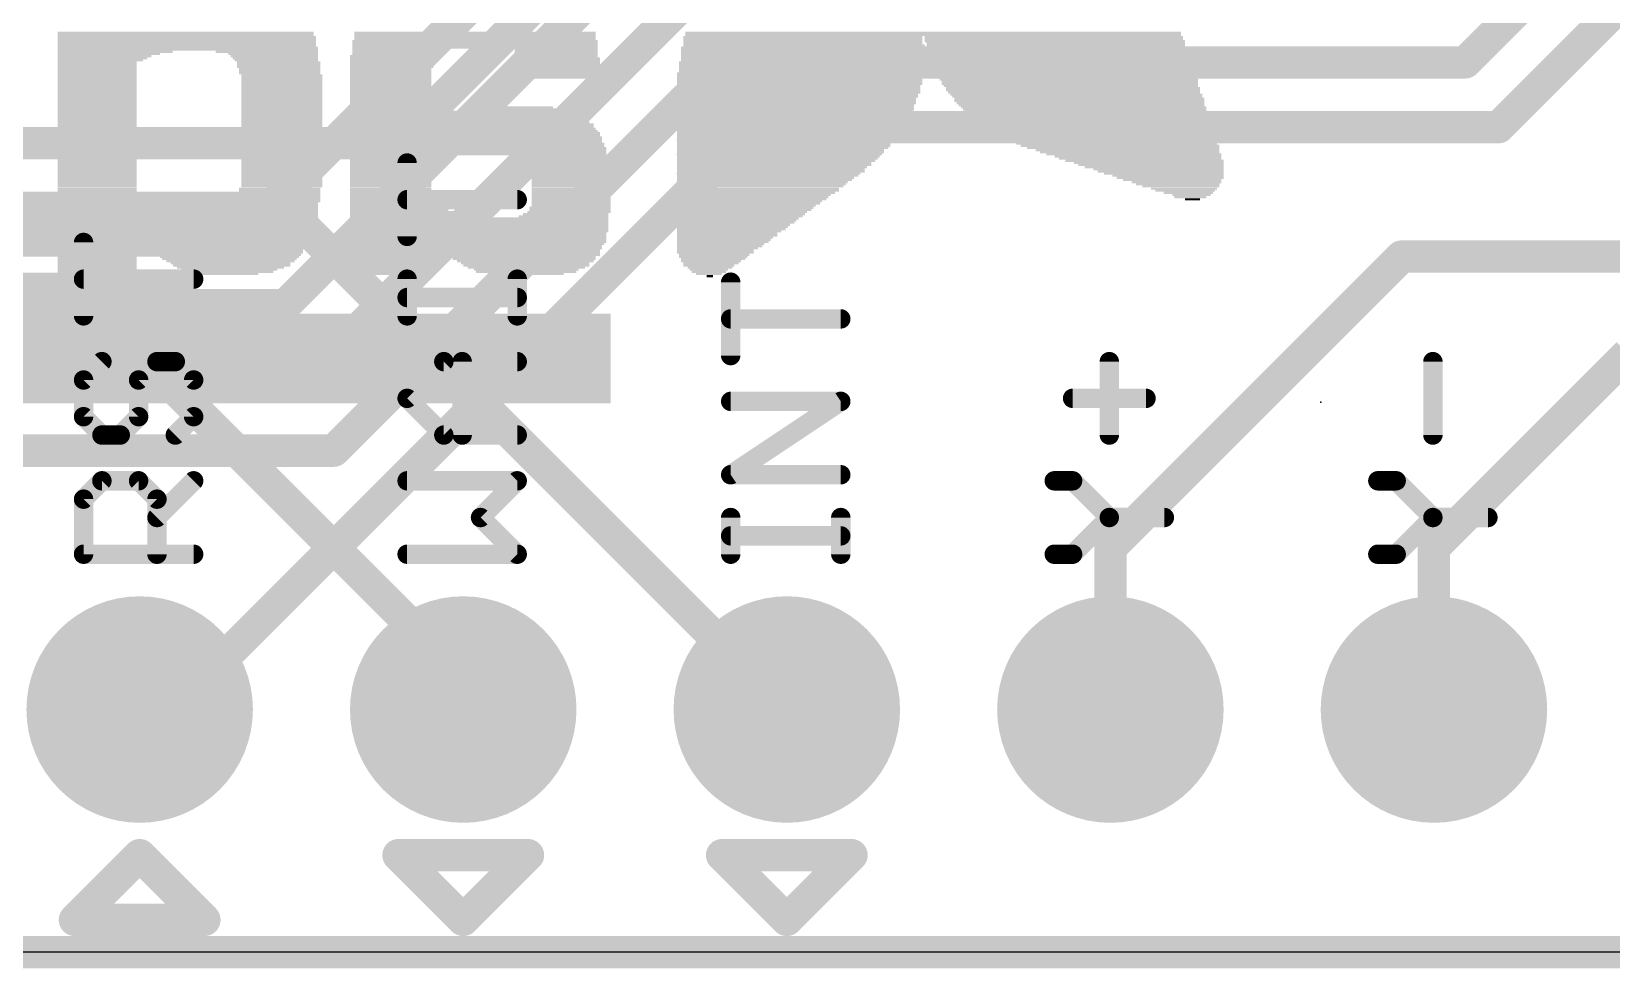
# Model space of a CAD drawing. Extents: x -0.1 to 49.3, y -0.1 to 40.8.
# Drawn here: x 25.82 to 38.22, y -0.13 to 7.23 of the extents above; entities that cross this region are included whole.
import ezdxf

# ---------------------------------------------------------------- set-up
doc = ezdxf.new("R2010")
doc.units = 0
for name, color, linetype in [('1', 12, 'CONTINUOUS'), ('16', 132, 'CONTINUOUS'), ('17', 110, 'CONTINUOUS'), ('20', 53, 'CONTINUOUS'), ('21', 40, 'CONTINUOUS'), ('22', 6, 'CONTINUOUS'), ('24', 53, 'CONTINUOUS')]:
    doc.layers.add(name, color=color, linetype=linetype)

# ---------------------------------------------------------------- blocks, each defined once
blk = doc.blocks.new('ROUNDP')
at = {"const_width": 0.5}
blk.add_lwpolyline([(0, -0.25, 1), (0, 0.25, 1), (0, -0.25)], format="xyb", dxfattribs=at)
blk = doc.blocks.new('RECT')
blk.add_solid([(-0.5, -0.5), (0.5, -0.5), (-0.5, 0.5), (0.5, 0.5)])

msp = doc.modelspace()

# ---------------------------------------------------------------- linework, layer by layer
at = {"layer": '1', "const_width": 0.254}
for points in [[(28.694, 6.35), (29.837, 7.493)], [(23.995, 6.35), (28.694, 6.35)], [(23.694, 5.842), (27.813, 5.842)], [(27.813, 5.842), (31.75, 1.905)], [(23.487, 5.207), (26.162, 5.207)], [(26.162, 5.207), (29.21, 2.159)], [(29.21, 2.159), (29.21, 1.905)]]:
    msp.add_lwpolyline(points, dxfattribs=at)
at = {"layer": '1', "const_width": 0.127}
for points in [[(28.6491, 6.3949, 1), (28.7389, 6.3051)], [(28.694, 6.2865, 1), (28.694, 6.4135)], [(27.8579, 5.8869, 1), (27.7681, 5.7971)], [(27.813, 5.7785, 1), (27.813, 5.9055)], [(26.2069, 5.2519, 1), (26.1171, 5.1621)], [(26.162, 5.1435, 1), (26.162, 5.2705)], [(29.2735, 2.159, 1), (29.1465, 2.159)], [(29.1651, 2.1141, 1), (29.2549, 2.2039)], [(31.7051, 1.8601, 1), (31.7949, 1.9499)], [(29.1465, 1.905, 1), (29.2735, 1.905)]]:
    msp.add_lwpolyline(points, format="xyb", dxfattribs=at)
at = {"layer": '16', "const_width": 0.254}
for points in [[(37.076, 6.985), (42.791, 12.7)], [(40.386, 9.525), (37.338, 6.477)], [(30.353, 8.509), (27.432, 5.588)], [(30.734, 8.001), (27.813, 5.08)], [(30.988, 7.493), (28.067, 4.572)], [(31.242, 6.985), (28.194, 3.937)], [(37.076, 6.985), (31.242, 6.985)], [(31.496, 6.477), (26.924, 1.905)], [(37.338, 6.477), (31.496, 6.477)], [(27.432, 5.588), (19.177, 5.588)], [(36.576, 5.461), (34.29, 3.175)], [(36.576, 5.461), (38.608, 5.461)], [(27.813, 5.08), (20.955, 5.08)], [(38.354, 4.699), (36.83, 3.175)], [(28.067, 4.572), (22.987, 4.572)], [(28.194, 3.937), (24.892, 3.937)], [(34.29, 3.175), (34.29, 1.905)], [(36.83, 3.175), (36.83, 1.905)], [(26.924, 1.905), (26.67, 1.905)], [(0, 0), (48.879, 0)]]:
    msp.add_lwpolyline(points, dxfattribs=at)
at = {"layer": '16', "const_width": 0.127}
for points in [[(31.242, 7.0485, 1), (31.242, 6.9215)], [(31.2869, 6.9401, 1), (31.1971, 7.0299)], [(37.0311, 7.0299, 1), (37.1209, 6.9401)], [(37.076, 6.9215, 1), (37.076, 7.0485)], [(31.496, 6.5405, 1), (31.496, 6.4135)], [(31.5409, 6.4321, 1), (31.4511, 6.5219)], [(37.2931, 6.5219, 1), (37.3829, 6.4321)], [(37.338, 6.4135, 1), (37.338, 6.5405)], [(27.432, 5.5245, 1), (27.432, 5.6515)], [(27.3871, 5.6329, 1), (27.4769, 5.5431)], [(36.576, 5.5245, 1), (36.576, 5.3975)], [(36.6209, 5.4161, 1), (36.5311, 5.5059)], [(27.7681, 5.1249, 1), (27.8579, 5.0351)], [(27.813, 5.0165, 1), (27.813, 5.1435)], [(28.0221, 4.6169, 1), (28.1119, 4.5271)], [(28.067, 4.5085, 1), (28.067, 4.6355)], [(28.1491, 3.9819, 1), (28.2389, 3.8921)], [(28.194, 3.8735, 1), (28.194, 4.0005)], [(34.3535, 3.175, 1), (34.2265, 3.175)], [(34.2451, 3.2199, 1), (34.3349, 3.1301)], [(36.8935, 3.175, 1), (36.7665, 3.175)], [(36.7851, 3.2199, 1), (36.8749, 3.1301)], [(26.67, 1.9685, 1), (26.67, 1.8415)], [(26.8791, 1.9499, 1), (26.9689, 1.8601)], [(26.924, 1.8415, 1), (26.924, 1.9685)], [(34.2265, 1.905, 1), (34.3535, 1.905)], [(36.7665, 1.905, 1), (36.8935, 1.905)]]:
    msp.add_lwpolyline(points, format="xyb", dxfattribs=at)
at = {"layer": '20'}
msp.add_line((45.72, 0), (2.54, 0), dxfattribs=at)
at = {"layer": '21'}
for points, const_width in [([(28.7695, 5.6189), (28.7695, 6.1951)], 0.1524), ([(29.6338, 5.907), (28.7695, 5.907)], 0.1524), ([(26.2295, 4.9952), (26.2295, 5.5715)], 0.1524), ([(27.0938, 5.2834), (26.2295, 5.2834)], 0.1524), ([(28.7695, 4.9952), (28.7695, 5.2834)], 0.1524), ([(29.6338, 4.9952), (29.6338, 5.2834)], 0.1524), ([(31.3095, 4.6834), (31.3095, 5.2596)], 0.1524), ([(29.6338, 5.1393), (28.7695, 5.1393)], 0.1524), ([(32.1738, 4.9715), (31.3095, 4.9715)], 0.1524), ([(26.3735, 4.6359), (26.2295, 4.4919)], 0.1524), ([(26.6616, 4.4919), (26.8057, 4.6359)], 0.1524), ([(26.8057, 4.6359), (26.9497, 4.6359)], 0.1524), ([(26.9497, 4.6359), (27.0938, 4.4919)], 0.1524), ([(28.7695, 4.3478), (29.0576, 4.6359)], 0.1524), ([(29.0576, 4.6359), (29.6338, 4.6359)], 0.1524), ([(29.2016, 4.0597), (29.2016, 4.6359)], 0.1524), ([(34.2816, 4.0597), (34.2816, 4.6359)], 0.1524), ([(36.8216, 4.0597), (36.8216, 4.6359)], 0.1524), ([(26.2295, 4.4919), (26.2295, 4.2038)], 0.1524), ([(26.6616, 4.2038), (26.6616, 4.4919)], 0.1524), ([(27.0938, 4.4919), (27.0938, 4.2038)], 0.1524), ([(29.0576, 4.0597), (28.7695, 4.3478)], 0.1524), ([(31.3095, 3.7479), (32.1738, 4.3241)], 0.1524), ([(32.1738, 4.3241), (31.3095, 4.3241)], 0.1524), ([(33.9935, 4.3478), (34.5697, 4.3478)], 0.1524), ([(26.2295, 4.2038), (26.3735, 4.0597)], 0.1524), ([(26.5176, 4.0597), (26.6616, 4.2038)], 0.1524), ([(27.0938, 4.2038), (26.9497, 4.0597)], 0.1524), ([(26.3735, 4.0597), (26.5176, 4.0597)], 0.1524), ([(29.6338, 4.0597), (29.0576, 4.0597)], 0.1524), ([(26.2295, 3.5564), (26.3735, 3.7004)], 0.1524), ([(26.3735, 3.7004), (26.6616, 3.7004)], 0.1524), ([(26.6616, 3.7004), (26.8057, 3.5564)], 0.1524), ([(26.8057, 3.4123), (27.0938, 3.7004)], 0.1524), ([(29.6338, 3.7004), (28.7695, 3.7004)], 0.1524), ([(29.3457, 3.4123), (29.6338, 3.7004)], 0.1524), ([(32.1738, 3.7479), (31.3095, 3.7479)], 0.1524), ([(33.9935, 3.7004), (33.8495, 3.7004)], 0.1524), ([(34.2816, 3.4123), (33.9935, 3.7004)], 0.1524), ([(36.5335, 3.7004), (36.3895, 3.7004)], 0.1524), ([(36.8216, 3.4123), (36.5335, 3.7004)], 0.1524), ([(26.2295, 3.1242), (26.2295, 3.5564)], 0.1524), ([(26.8057, 3.5564), (26.8057, 3.1242)], 0.1524), ([(29.6338, 3.1242), (29.3457, 3.4123)], 0.1524), ([(31.3095, 3.1242), (31.3095, 3.4123)], 0.1524), ([(32.1738, 3.1242), (32.1738, 3.4123)], 0.1524), ([(33.9935, 3.1242), (34.2816, 3.4123)], 0.1524), ([(34.2816, 3.4123), (34.7138, 3.4123)], 0.1524), ([(36.5335, 3.1242), (36.8216, 3.4123)], 0.1524), ([(36.8216, 3.4123), (37.2538, 3.4123)], 0.1524), ([(32.1738, 3.2683), (31.3095, 3.2683)], 0.1524), ([(27.0938, 3.1242), (26.2295, 3.1242)], 0.1524), ([(28.7695, 3.1242), (29.6338, 3.1242)], 0.1524), ([(33.8495, 3.1242), (33.9935, 3.1242)], 0.1524), ([(36.3895, 3.1242), (36.5335, 3.1242)], 0.1524), ([(26.162, 0.254), (26.67, 0.762)], 0.254), ([(26.67, 0.762), (27.178, 0.254)], 0.254), ([(28.702, 0.762), (29.718, 0.762)], 0.254), ([(29.21, 0.254), (28.702, 0.762)], 0.254), ([(29.718, 0.762), (29.21, 0.254)], 0.254), ([(31.242, 0.762), (32.258, 0.762)], 0.254), ([(31.75, 0.254), (31.242, 0.762)], 0.254), ([(32.258, 0.762), (31.75, 0.254)], 0.254), ([(27.178, 0.254), (26.162, 0.254)], 0.254)]:
    msp.add_lwpolyline(points, dxfattribs=dict(at, const_width=const_width))
for points, const_width in [([(28.8076, 6.1951, 1), (28.7314, 6.1951)], 0.0762), ([(28.7695, 5.9451, 1), (28.7695, 5.8689)], 0.0762), ([(29.6338, 5.8689, 1), (29.6338, 5.9451)], 0.0762), ([(26.2676, 5.5715, 1), (26.1914, 5.5715)], 0.0762), ([(28.7314, 5.6189, 1), (28.8076, 5.6189)], 0.0762), ([(26.2295, 5.3215, 1), (26.2295, 5.2453)], 0.0762), ([(27.0938, 5.2453, 1), (27.0938, 5.3215)], 0.0762), ([(28.8076, 5.2834, 1), (28.7314, 5.2834)], 0.0762), ([(29.6719, 5.2834, 1), (29.5957, 5.2834)], 0.0762), ([(31.3476, 5.2596, 1), (31.2714, 5.2596)], 0.0762), ([(28.7695, 5.1774, 1), (28.7695, 5.1012)], 0.0762), ([(29.6338, 5.1012, 1), (29.6338, 5.1774)], 0.0762), ([(26.1914, 4.9952, 1), (26.2676, 4.9952)], 0.0762), ([(28.7314, 4.9952, 1), (28.8076, 4.9952)], 0.0762), ([(29.5957, 4.9952, 1), (29.6719, 4.9952)], 0.0762), ([(31.3095, 5.0096, 1), (31.3095, 4.9334)], 0.0762), ([(32.1738, 4.9334, 1), (32.1738, 5.0096)], 0.0762), ([(31.2714, 4.6834, 1), (31.3476, 4.6834)], 0.0762), ([(26.4005, 4.609, 1), (26.3466, 4.6629)], 0.0762), ([(26.8057, 4.674, 1), (26.8057, 4.5978)], 0.0762), ([(26.8326, 4.609, 1), (26.7787, 4.6629)], 0.0762), ([(26.9767, 4.6629, 1), (26.9228, 4.609)], 0.0762), ([(26.9497, 4.5978, 1), (26.9497, 4.674)], 0.0762), ([(29.0576, 4.674, 1), (29.0576, 4.5978)], 0.0762), ([(29.0845, 4.609, 1), (29.0306, 4.6629)], 0.0762), ([(29.2397, 4.6359, 1), (29.1635, 4.6359)], 0.0762), ([(29.6338, 4.5978, 1), (29.6338, 4.674)], 0.0762), ([(34.3197, 4.6359, 1), (34.2435, 4.6359)], 0.0762), ([(36.8597, 4.6359, 1), (36.7835, 4.6359)], 0.0762), ([(26.2025, 4.5188, 1), (26.2564, 4.4649)], 0.0762), ([(26.2676, 4.4919, 1), (26.1914, 4.4919)], 0.0762), ([(26.6997, 4.4919, 1), (26.6235, 4.4919)], 0.0762), ([(26.6347, 4.5188, 1), (26.6886, 4.4649)], 0.0762), ([(27.1319, 4.4919, 1), (27.0557, 4.4919)], 0.0762), ([(27.0669, 4.4649, 1), (27.1207, 4.5188)], 0.0762), ([(28.7964, 4.3748, 1), (28.7425, 4.3209)], 0.0762), ([(28.7425, 4.3748, 1), (28.7964, 4.3209)], 0.0762), ([(31.3095, 4.3622, 1), (31.3095, 4.286)], 0.0762), ([(32.1949, 4.2924, 1), (32.1527, 4.3558)], 0.0762), ([(32.1738, 4.286, 1), (32.1738, 4.3622)], 0.0762), ([(33.9935, 4.3859, 1), (33.9935, 4.3097)], 0.0762), ([(34.5697, 4.3097, 1), (34.5697, 4.3859)], 0.0762), ([(26.2564, 4.2307, 1), (26.2025, 4.1768)], 0.0762), ([(26.1914, 4.2038, 1), (26.2676, 4.2038)], 0.0762), ([(26.6235, 4.2038, 1), (26.6997, 4.2038)], 0.0762), ([(26.6886, 4.1768, 1), (26.6347, 4.2307)], 0.0762), ([(27.0557, 4.2038, 1), (27.1319, 4.2038)], 0.0762), ([(27.1207, 4.1768, 1), (27.0669, 4.2307)], 0.0762), ([(26.3735, 4.0978, 1), (26.3735, 4.0216)], 0.0762), ([(26.3466, 4.0328, 1), (26.4005, 4.0867)], 0.0762), ([(26.4906, 4.0867, 1), (26.5445, 4.0328)], 0.0762), ([(26.5176, 4.0216, 1), (26.5176, 4.0978)], 0.0762), ([(26.9228, 4.0867, 1), (26.9767, 4.0328)], 0.0762), ([(29.0576, 4.0978, 1), (29.0576, 4.0216)], 0.0762), ([(29.0306, 4.0328, 1), (29.0845, 4.0867)], 0.0762), ([(29.1635, 4.0597, 1), (29.2397, 4.0597)], 0.0762), ([(29.6338, 4.0216, 1), (29.6338, 4.0978)], 0.0762), ([(34.2435, 4.0597, 1), (34.3197, 4.0597)], 0.0762), ([(36.7835, 4.0597, 1), (36.8597, 4.0597)], 0.0762), ([(26.3735, 3.7385, 1), (26.3735, 3.6623)], 0.0762), ([(26.4005, 3.6735, 1), (26.3466, 3.7274)], 0.0762), ([(26.6886, 3.7274, 1), (26.6347, 3.6735)], 0.0762), ([(26.6616, 3.6623, 1), (26.6616, 3.7385)], 0.0762), ([(27.1207, 3.6735, 1), (27.0669, 3.7274)], 0.0762), ([(28.7695, 3.7385, 1), (28.7695, 3.6623)], 0.0762), ([(29.6607, 3.6735, 1), (29.6069, 3.7274)], 0.0762), ([(29.6338, 3.6623, 1), (29.6338, 3.7385)], 0.0762), ([(31.2883, 3.7796, 1), (31.3306, 3.7162)], 0.0762), ([(31.3095, 3.786, 1), (31.3095, 3.7098)], 0.0762), ([(32.1738, 3.7098, 1), (32.1738, 3.786)], 0.0762), ([(33.8495, 3.7385, 1), (33.8495, 3.6623)], 0.0762), ([(34.0205, 3.7274, 1), (33.9666, 3.6735)], 0.0762), ([(33.9935, 3.6623, 1), (33.9935, 3.7385)], 0.0762), ([(36.3895, 3.7385, 1), (36.3895, 3.6623)], 0.0762), ([(36.5605, 3.7274, 1), (36.5066, 3.6735)], 0.0762), ([(36.5335, 3.6623, 1), (36.5335, 3.7385)], 0.0762), ([(26.2025, 3.5833, 1), (26.2564, 3.5294)], 0.0762), ([(26.2676, 3.5564, 1), (26.1914, 3.5564)], 0.0762), ([(26.8438, 3.5564, 1), (26.7676, 3.5564)], 0.0762), ([(26.7787, 3.5294, 1), (26.8326, 3.5833)], 0.0762), ([(26.7787, 3.4393, 1), (26.8326, 3.3854)], 0.0762), ([(29.3726, 3.4393, 1), (29.3187, 3.3854)], 0.0762), ([(29.3187, 3.4393, 1), (29.3726, 3.3854)], 0.0762), ([(31.3476, 3.4123, 1), (31.2714, 3.4123)], 0.0762), ([(32.2119, 3.4123, 1), (32.1357, 3.4123)], 0.0762), ([(34.2816, 3.4504, 1), (34.2816, 3.3742)], 0.0762), ([(34.3086, 3.3854, 1), (34.2547, 3.4393)], 0.0762), ([(34.2547, 3.3854, 1), (34.3086, 3.4393)], 0.0762), ([(34.7138, 3.3742, 1), (34.7138, 3.4504)], 0.0762), ([(36.8216, 3.4504, 1), (36.8216, 3.3742)], 0.0762), ([(36.8486, 3.3854, 1), (36.7947, 3.4393)], 0.0762), ([(36.7947, 3.3854, 1), (36.8486, 3.4393)], 0.0762), ([(37.2538, 3.3742, 1), (37.2538, 3.4504)], 0.0762), ([(31.3095, 3.3064, 1), (31.3095, 3.2302)], 0.0762), ([(32.1738, 3.2302, 1), (32.1738, 3.3064)], 0.0762), ([(26.2295, 3.1623, 1), (26.2295, 3.0861)], 0.0762), ([(26.1914, 3.1242, 1), (26.2676, 3.1242)], 0.0762), ([(26.7676, 3.1242, 1), (26.8438, 3.1242)], 0.0762), ([(27.0938, 3.0861, 1), (27.0938, 3.1623)], 0.0762), ([(28.7695, 3.1623, 1), (28.7695, 3.0861)], 0.0762), ([(29.6069, 3.0973, 1), (29.6607, 3.1511)], 0.0762), ([(29.6338, 3.0861, 1), (29.6338, 3.1623)], 0.0762), ([(31.2714, 3.1242, 1), (31.3476, 3.1242)], 0.0762), ([(32.1357, 3.1242, 1), (32.2119, 3.1242)], 0.0762), ([(33.8495, 3.1623, 1), (33.8495, 3.0861)], 0.0762), ([(33.9666, 3.1511, 1), (34.0205, 3.0973)], 0.0762), ([(33.9935, 3.0861, 1), (33.9935, 3.1623)], 0.0762), ([(36.3895, 3.1623, 1), (36.3895, 3.0861)], 0.0762), ([(36.5066, 3.1511, 1), (36.5605, 3.0973)], 0.0762), ([(36.5335, 3.0861, 1), (36.5335, 3.1623)], 0.0762), ([(26.7149, 0.8069, 1), (26.6251, 0.7171)], 0.127), ([(26.7149, 0.7171, 1), (26.6251, 0.8069)], 0.127), ([(28.702, 0.8255, 1), (28.702, 0.6985)], 0.127), ([(28.7469, 0.8069, 1), (28.6571, 0.7171)], 0.127), ([(29.7629, 0.7171, 1), (29.6731, 0.8069)], 0.127), ([(29.718, 0.6985, 1), (29.718, 0.8255)], 0.127), ([(31.242, 0.8255, 1), (31.242, 0.6985)], 0.127), ([(31.2869, 0.8069, 1), (31.1971, 0.7171)], 0.127), ([(32.3029, 0.7171, 1), (32.2131, 0.8069)], 0.127), ([(32.258, 0.6985, 1), (32.258, 0.8255)], 0.127), ([(26.162, 0.3175, 1), (26.162, 0.1905)], 0.127), ([(27.178, 0.1905, 1), (27.178, 0.3175)], 0.127), ([(26.1171, 0.2989, 1), (26.2069, 0.2091)], 0.127), ([(27.1331, 0.2091, 1), (27.2229, 0.2989)], 0.127), ([(29.1651, 0.2989, 1), (29.2549, 0.2091)], 0.127), ([(29.1651, 0.2091, 1), (29.2549, 0.2989)], 0.127), ([(31.7051, 0.2989, 1), (31.7949, 0.2091)], 0.127), ([(31.7051, 0.2091, 1), (31.7949, 0.2989)], 0.127)]:
    msp.add_lwpolyline(points, format="xyb", dxfattribs=dict(at, const_width=const_width))
at = {"layer": '24'}
msp.add_point((35.941, 4.318), dxfattribs=at)

# ---------------------------------------------------------------- block references
at = {"layer": '17', "xscale": 1.778, "yscale": 1.778, "rotation": 270}
for p in [(26.67, 1.905), (26.67, 1.905), (29.21, 1.905), (29.21, 1.905), (31.75, 1.905), (31.75, 1.905), (34.29, 1.905), (34.29, 1.905), (36.83, 1.905), (36.83, 1.905)]:
    msp.add_blockref('ROUNDP', p, dxfattribs=at)
at = {"layer": '22', "rotation": 180}
for p, xscale, yscale in [((27.0393, 7.1847), 2.0284, 0.0167), ((27.031, 7.2182), 2.0117, 0.0168), ((27.031, 7.2014), 2.0117, 0.0168), ((29.3025, 7.2182), 1.8943, 0.0168), ((29.3025, 7.2014), 1.8943, 0.0168), ((29.3025, 7.1847), 1.8943, 0.0167), ((31.8757, 7.1847), 1.8776, 0.0167), ((32.8984, 7.2182), 3.8893, 0.0168), ((32.8984, 7.2014), 3.8893, 0.0168), ((33.8455, 7.1847), 2.0284, 0.0167), ((27.0393, 7.1679), 2.0284, 0.0168), ((27.0393, 7.1511), 2.0284, 0.0168), ((27.0393, 7.1344), 2.0284, 0.0167), ((27.0393, 7.1176), 2.0284, 0.0168), ((27.0477, 7.1008), 2.0452, 0.0168), ((27.0477, 7.0841), 2.0452, 0.0167), ((26.4777, 7.0673), 0.9052, 0.0168), ((27.668, 7.0673), 0.8047, 0.0168), ((29.3025, 7.1511), 1.9279, 0.0168), ((29.3025, 7.1344), 1.9279, 0.0167), ((29.3025, 7.1176), 1.9279, 0.0168), ((29.3025, 7.1008), 1.9279, 0.0168), ((28.6738, 7.0673), 0.6706, 0.0168), ((28.6822, 7.0841), 0.6873, 0.0167), ((29.3025, 7.1679), 1.8943, 0.0168), ((29.9395, 7.0841), 0.6538, 0.0167), ((29.9395, 7.0673), 0.6538, 0.0168), ((31.8758, 7.1008), 1.9111, 0.0168), ((31.8758, 7.0841), 1.9111, 0.0167), ((31.8758, 7.0673), 1.9111, 0.0168), ((31.8757, 7.1679), 1.8776, 0.0168), ((31.8757, 7.1511), 1.8776, 0.0168), ((31.8757, 7.1344), 1.8776, 0.0167), ((31.8841, 7.1176), 1.8944, 0.0168), ((33.8455, 7.1679), 2.0284, 0.0168), ((33.8539, 7.1511), 2.0452, 0.0168), ((33.8706, 7.1008), 2.0452, 0.0168), ((33.8706, 7.0841), 2.0452, 0.0167), ((33.8623, 7.1344), 2.0285, 0.0167), ((33.8623, 7.1176), 2.0285, 0.0168), ((33.879, 7.0673), 2.0284, 0.0168), ((26.3939, 7.0338), 0.7376, 0.0168), ((26.3604, 7.0003), 0.6706, 0.0167), ((26.4275, 7.0506), 0.8047, 0.0167), ((26.3772, 7.017), 0.7041, 0.0168), ((26.3353, 6.9835), 0.6203, 0.0168), ((26.3353, 6.9667), 0.6203, 0.0168), ((26.3353, 6.95), 0.6203, 0.0167), ((27.7183, 7.0506), 0.7041, 0.0167), ((27.7267, 7.0338), 0.6873, 0.0168), ((27.735, 7.017), 0.6706, 0.0168), ((27.7434, 7.0003), 0.6538, 0.0167), ((27.7602, 6.9835), 0.6538, 0.0168), ((27.7602, 6.9667), 0.6538, 0.0168), ((27.7602, 6.95), 0.6538, 0.0167), ((28.6487, 7.0003), 0.6538, 0.0167), ((28.6487, 6.9835), 0.6538, 0.0168), ((28.6487, 6.9667), 0.6538, 0.0168), ((28.6487, 6.95), 0.6538, 0.0167), ((28.6571, 7.0338), 0.6705, 0.0168), ((28.6571, 7.017), 0.6705, 0.0168), ((28.6654, 7.0506), 0.6538, 0.0167), ((29.9563, 7.0506), 0.6203, 0.0167), ((29.9563, 7.0338), 0.6203, 0.0168), ((29.9646, 7.017), 0.637, 0.0168), ((29.973, 7.0003), 0.6202, 0.0167), ((29.973, 6.9835), 0.6202, 0.0168), ((29.973, 6.9667), 0.6202, 0.0168), ((29.9814, 6.95), 0.6035, 0.0167), ((31.8674, 6.9835), 1.9279, 0.0168), ((31.8674, 6.9667), 1.9279, 0.0168), ((31.859, 6.95), 1.9111, 0.0167), ((31.8758, 7.0506), 1.9111, 0.0167), ((31.8758, 7.0338), 1.9111, 0.0168), ((31.8758, 7.017), 1.9111, 0.0168), ((31.8758, 7.0003), 1.9111, 0.0167), ((33.879, 7.0506), 2.0284, 0.0167), ((33.8874, 7.0338), 2.0452, 0.0168), ((33.8874, 7.017), 2.0452, 0.0168), ((33.9042, 7.0003), 2.0452, 0.0167), ((33.9126, 6.9835), 2.0285, 0.0168), ((33.9126, 6.9667), 2.0285, 0.0168), ((33.9126, 6.95), 2.0285, 0.0167), ((26.3353, 6.9332), 0.6203, 0.0168), ((26.3353, 6.9164), 0.6203, 0.0168), ((26.3353, 6.8997), 0.6203, 0.0167), ((26.3353, 6.8829), 0.6203, 0.0168), ((26.3353, 6.8661), 0.6203, 0.0168), ((26.3353, 6.8494), 0.6203, 0.0167), ((26.3353, 6.8326), 0.6203, 0.0168), ((26.3353, 6.8159), 0.6203, 0.0167), ((27.7686, 6.9332), 0.6371, 0.0168), ((27.7686, 6.9164), 0.6371, 0.0168), ((27.7686, 6.8997), 0.6371, 0.0167), ((27.7853, 6.8829), 0.637, 0.0168), ((27.7853, 6.8661), 0.637, 0.0168), ((27.7853, 6.8494), 0.637, 0.0167), ((27.7853, 6.8326), 0.637, 0.0168), ((27.7853, 6.8159), 0.637, 0.0167), ((28.6403, 6.9332), 0.637, 0.0168), ((28.6403, 6.9164), 0.637, 0.0168), ((28.6403, 6.8997), 0.637, 0.0167), ((28.6403, 6.8829), 0.637, 0.0168), ((28.6403, 6.8661), 0.637, 0.0168), ((28.6403, 6.8494), 0.637, 0.0167), ((28.6403, 6.8326), 0.637, 0.0168), ((28.6403, 6.8159), 0.637, 0.0167), ((29.9814, 6.9332), 0.6035, 0.0168), ((29.9814, 6.9164), 0.6035, 0.0168), ((29.9814, 6.8997), 0.6035, 0.0167), ((29.9814, 6.8829), 0.6035, 0.0168), ((29.9814, 6.8661), 0.6035, 0.0168), ((31.8506, 6.8997), 1.9278, 0.0167), ((31.8506, 6.8829), 1.9278, 0.0168), ((31.8506, 6.8661), 1.9278, 0.0168), ((31.8506, 6.8494), 1.9278, 0.0167), ((31.8506, 6.8326), 1.9278, 0.0168), ((31.8506, 6.8159), 1.9278, 0.0167), ((31.859, 6.9332), 1.9111, 0.0168), ((31.859, 6.9164), 1.9111, 0.0168), ((33.9293, 6.9332), 2.0284, 0.0168), ((33.9293, 6.9164), 2.0284, 0.0168), ((33.9293, 6.8997), 2.0284, 0.0167), ((33.9461, 6.8829), 2.0284, 0.0168), ((33.9545, 6.8661), 2.0117, 0.0168), ((33.9629, 6.8494), 2.0285, 0.0167), ((33.9713, 6.8326), 2.0117, 0.0168), ((33.9713, 6.8159), 2.0117, 0.0167), ((26.3353, 6.7991), 0.6203, 0.0168), ((26.3353, 6.7823), 0.6203, 0.0168), ((26.3353, 6.7656), 0.6203, 0.0167), ((26.3353, 6.7488), 0.6203, 0.0168), ((26.3353, 6.732), 0.6203, 0.0168), ((26.3353, 6.7153), 0.6203, 0.0167), ((26.3353, 6.6985), 0.6203, 0.0168), ((27.7853, 6.7991), 0.637, 0.0168), ((27.7853, 6.7823), 0.637, 0.0168), ((27.7853, 6.7656), 0.637, 0.0167), ((27.7853, 6.7488), 0.637, 0.0168), ((27.7853, 6.732), 0.637, 0.0168), ((27.7853, 6.7153), 0.637, 0.0167), ((27.7853, 6.6985), 0.637, 0.0168), ((28.6403, 6.7991), 0.637, 0.0168), ((28.6403, 6.7823), 0.637, 0.0168), ((28.6403, 6.7656), 0.637, 0.0167), ((28.6403, 6.7488), 0.637, 0.0168), ((28.6403, 6.732), 0.637, 0.0168), ((28.6403, 6.7153), 0.637, 0.0167), ((28.6403, 6.6985), 0.637, 0.0168), ((31.8422, 6.7991), 1.911, 0.0168), ((31.8422, 6.7823), 1.911, 0.0168), ((31.8422, 6.7656), 1.911, 0.0167), ((31.8422, 6.7488), 1.911, 0.0168), ((31.8339, 6.732), 1.8943, 0.0168), ((31.8339, 6.7153), 1.8943, 0.0167), ((31.8255, 6.6985), 1.8775, 0.0168), ((33.9796, 6.7991), 1.9949, 0.0168), ((33.9963, 6.7823), 1.9949, 0.0168), ((33.9963, 6.7656), 1.9949, 0.0167), ((34.0048, 6.7488), 1.9781, 0.0168), ((34.0215, 6.732), 1.9782, 0.0168), ((34.0299, 6.7153), 1.9614, 0.0167), ((34.0467, 6.6985), 1.9614, 0.0168), ((26.3353, 6.6817), 0.6203, 0.0168), ((26.3353, 6.665), 0.6203, 0.0167), ((26.3353, 6.6482), 0.6203, 0.0168), ((26.3353, 6.6315), 0.6203, 0.0167), ((26.3353, 6.6147), 0.6203, 0.0168), ((26.3353, 6.5979), 0.6203, 0.0168), ((26.3353, 6.5812), 0.6203, 0.0167), ((26.3353, 6.5644), 0.6203, 0.0168), ((27.7853, 6.6817), 0.637, 0.0168), ((27.7853, 6.665), 0.637, 0.0167), ((27.7853, 6.6482), 0.637, 0.0168), ((27.7853, 6.6315), 0.637, 0.0167), ((27.7853, 6.6147), 0.637, 0.0168), ((27.7853, 6.5979), 0.637, 0.0168), ((27.7853, 6.5812), 0.637, 0.0167), ((27.7853, 6.5644), 0.637, 0.0168), ((28.6403, 6.6817), 0.637, 0.0168), ((28.6403, 6.665), 0.637, 0.0167), ((28.6403, 6.6482), 0.637, 0.0168), ((28.6403, 6.6315), 0.637, 0.0167), ((28.6403, 6.6147), 0.637, 0.0168), ((28.6403, 6.5979), 0.637, 0.0168), ((29.2103, 6.5812), 1.7769, 0.0167), ((29.2271, 6.5644), 1.8105, 0.0168), ((29.5456, 6.5979), 1.0059, 0.0168), ((29.5791, 6.6147), 0.8047, 0.0168), ((29.5874, 6.6315), 0.6538, 0.0167), ((31.8171, 6.6482), 1.8608, 0.0168), ((31.8171, 6.6315), 1.8608, 0.0167), ((31.8171, 6.6147), 1.8608, 0.0168), ((31.8087, 6.5979), 1.844, 0.0168), ((31.8003, 6.5812), 1.8272, 0.0167), ((31.8003, 6.5644), 1.8272, 0.0168), ((31.8255, 6.6817), 1.8775, 0.0168), ((31.8255, 6.665), 1.8775, 0.0167), ((34.0467, 6.6817), 1.9614, 0.0168), ((34.0551, 6.665), 1.9447, 0.0167), ((34.0635, 6.6482), 1.9279, 0.0168), ((34.0802, 6.6315), 1.9278, 0.0167), ((34.0886, 6.6147), 1.9111, 0.0168), ((34.0969, 6.5979), 1.8943, 0.0168), ((34.1221, 6.5812), 1.8776, 0.0167), ((34.1305, 6.5644), 1.8608, 0.0168), ((26.3353, 6.5476), 0.6203, 0.0168), ((26.3353, 6.5309), 0.6203, 0.0167), ((26.3353, 6.5141), 0.6203, 0.0168), ((26.3353, 6.4973), 0.6203, 0.0168), ((26.3353, 6.4806), 0.6203, 0.0167), ((26.3353, 6.4638), 0.6203, 0.0168), ((26.3353, 6.447), 0.6203, 0.0168), ((27.7853, 6.5476), 0.637, 0.0168), ((27.7853, 6.5309), 0.637, 0.0167), ((27.7853, 6.5141), 0.637, 0.0168), ((27.7853, 6.4973), 0.637, 0.0168), ((27.7853, 6.4806), 0.637, 0.0167), ((27.7853, 6.4638), 0.637, 0.0168), ((27.7853, 6.447), 0.637, 0.0168), ((29.2438, 6.5476), 1.844, 0.0168), ((29.2522, 6.5309), 1.8608, 0.0167), ((29.2857, 6.4638), 1.9278, 0.0168), ((29.2941, 6.447), 1.9446, 0.0168), ((29.2606, 6.5141), 1.8775, 0.0168), ((29.2774, 6.4973), 1.9111, 0.0168), ((29.2774, 6.4806), 1.9111, 0.0167), ((31.7919, 6.5476), 1.8105, 0.0168), ((31.7919, 6.5309), 1.8105, 0.0167), ((31.7919, 6.5141), 1.8105, 0.0168), ((31.7668, 6.4638), 1.7602, 0.0168), ((31.7668, 6.447), 1.7602, 0.0168), ((31.7752, 6.4973), 1.7769, 0.0168), ((31.7752, 6.4806), 1.7769, 0.0167), ((34.1472, 6.5476), 1.8609, 0.0168), ((34.1557, 6.5309), 1.8441, 0.0167), ((34.1641, 6.5141), 1.8273, 0.0168), ((34.1808, 6.4973), 1.7938, 0.0168), ((34.1975, 6.4806), 1.7937, 0.0167), ((34.2143, 6.4638), 1.7602, 0.0168), ((34.2311, 6.447), 1.7267, 0.0168), ((26.3353, 6.4303), 0.6203, 0.0167), ((26.3353, 6.4135), 0.6203, 0.0168), ((26.3353, 6.3967), 0.6203, 0.0167), ((26.3353, 6.38), 0.6203, 0.0168), ((26.3353, 6.3632), 0.6203, 0.0168), ((26.3353, 6.3464), 0.6203, 0.0167), ((26.3353, 6.3297), 0.6203, 0.0168), ((27.7853, 6.4303), 0.637, 0.0167), ((27.7853, 6.4135), 0.637, 0.0168), ((27.7853, 6.3967), 0.637, 0.0167), ((27.7853, 6.38), 0.637, 0.0168), ((27.7853, 6.3632), 0.637, 0.0168), ((27.7853, 6.3464), 0.637, 0.0167), ((27.7853, 6.3297), 0.637, 0.0168), ((29.3025, 6.4303), 1.9613, 0.0167), ((29.3025, 6.4135), 1.9613, 0.0168), ((29.3193, 6.3464), 1.9949, 0.0167), ((29.3193, 6.3297), 1.9949, 0.0168), ((29.3109, 6.3967), 1.9781, 0.0167), ((29.3109, 6.38), 1.9781, 0.0168), ((29.3109, 6.3632), 1.9781, 0.0168), ((31.7416, 6.38), 1.7099, 0.0168), ((31.7584, 6.4303), 1.7434, 0.0167), ((31.75, 6.4135), 1.7266, 0.0168), ((31.75, 6.3967), 1.7266, 0.0167), ((31.7333, 6.3632), 1.6931, 0.0168), ((31.7249, 6.3464), 1.6764, 0.0167), ((31.7249, 6.3297), 1.6764, 0.0168), ((34.2311, 6.4303), 1.7267, 0.0167), ((34.2646, 6.4135), 1.6932, 0.0168), ((34.2897, 6.3967), 1.6764, 0.0167), ((34.3065, 6.38), 1.6428, 0.0168), ((34.3233, 6.3632), 1.6093, 0.0168), ((34.34, 6.3464), 1.5758, 0.0167), ((34.3652, 6.3297), 1.559, 0.0168), ((26.3353, 6.3129), 0.6203, 0.0168), ((26.3353, 6.2961), 0.6203, 0.0167), ((26.3353, 6.2794), 0.6203, 0.0168), ((26.3353, 6.2626), 0.6203, 0.0168), ((26.3353, 6.2458), 0.6203, 0.0167), ((26.3353, 6.2291), 0.6203, 0.0168), ((26.3353, 6.2124), 0.6203, 0.0167), ((26.3353, 6.1956), 0.6203, 0.0168), ((27.7853, 6.3129), 0.637, 0.0168), ((27.7853, 6.2961), 0.637, 0.0167), ((27.7853, 6.2794), 0.637, 0.0168), ((27.7853, 6.2626), 0.637, 0.0168), ((27.7853, 6.2458), 0.637, 0.0167), ((27.7853, 6.2291), 0.637, 0.0168), ((27.7853, 6.2124), 0.637, 0.0167), ((27.7853, 6.1956), 0.637, 0.0168), ((29.3276, 6.3129), 2.0116, 0.0168), ((29.3276, 6.2961), 2.0116, 0.0167), ((29.3276, 6.2794), 2.0116, 0.0168), ((29.3276, 6.2626), 2.0116, 0.0168), ((28.6403, 6.2458), 0.637, 0.0167), ((28.6403, 6.2291), 0.637, 0.0168), ((28.6403, 6.2124), 0.637, 0.0167), ((28.6403, 6.1956), 0.637, 0.0168), ((29.9814, 6.2458), 0.7376, 0.0167), ((29.9982, 6.2291), 0.7041, 0.0168), ((30.0233, 6.2124), 0.6538, 0.0167), ((30.0317, 6.1956), 0.637, 0.0168), ((31.6913, 6.2626), 1.6093, 0.0168), ((31.7165, 6.3129), 1.6596, 0.0168), ((31.6998, 6.2961), 1.6261, 0.0167), ((31.6998, 6.2794), 1.6261, 0.0168), ((31.683, 6.2458), 1.5925, 0.0167), ((31.6746, 6.2291), 1.5758, 0.0168), ((31.6662, 6.2124), 1.559, 0.0167), ((31.6495, 6.1956), 1.5255, 0.0168), ((34.3903, 6.3129), 1.5088, 0.0168), ((34.4239, 6.2961), 1.4417, 0.0167), ((34.4406, 6.2794), 1.4082, 0.0168), ((34.4742, 6.2626), 1.3747, 0.0168), ((34.5077, 6.2458), 1.3076, 0.0167), ((34.5245, 6.2291), 1.2741, 0.0168), ((34.5579, 6.2124), 1.2405, 0.0167), ((34.5915, 6.1956), 1.1734, 0.0168), ((26.3353, 6.1788), 0.6203, 0.0168), ((26.3353, 6.1621), 0.6203, 0.0167), ((26.3353, 6.1453), 0.6203, 0.0168), ((26.3353, 6.1285), 0.6203, 0.0168), ((26.3353, 6.1118), 0.6203, 0.0167), ((26.3353, 6.095), 0.6203, 0.0168), ((26.3353, 6.0782), 0.6203, 0.0168), ((27.7853, 6.1788), 0.637, 0.0168), ((27.7853, 6.1621), 0.637, 0.0167), ((27.7853, 6.1453), 0.637, 0.0168), ((27.7853, 6.1285), 0.637, 0.0168), ((27.7853, 6.1118), 0.637, 0.0167), ((27.7853, 6.095), 0.637, 0.0168), ((27.7853, 6.0782), 0.637, 0.0168), ((28.6403, 6.1788), 0.637, 0.0168), ((28.6403, 6.1621), 0.637, 0.0167), ((28.6403, 6.1453), 0.637, 0.0168), ((28.6403, 6.1285), 0.637, 0.0168), ((28.6403, 6.1118), 0.637, 0.0167), ((28.6403, 6.095), 0.637, 0.0168), ((28.6403, 6.0782), 0.637, 0.0168), ((30.0401, 6.1788), 0.6203, 0.0168), ((30.0401, 6.1621), 0.6203, 0.0167), ((30.0485, 6.1453), 0.6035, 0.0168), ((30.0485, 6.1285), 0.6035, 0.0168), ((30.0485, 6.1118), 0.6035, 0.0167), ((30.0485, 6.095), 0.6035, 0.0168), ((30.0485, 6.0782), 0.6035, 0.0168), ((31.6495, 6.1788), 1.5255, 0.0168), ((31.6327, 6.1621), 1.4919, 0.0167), ((31.6243, 6.1453), 1.4752, 0.0168), ((31.6243, 6.1285), 1.4752, 0.0168), ((31.6075, 6.1118), 1.4417, 0.0167), ((31.5992, 6.095), 1.4249, 0.0168), ((31.5824, 6.0782), 1.3914, 0.0168), ((34.6082, 6.1788), 1.1399, 0.0168), ((34.6334, 6.1621), 1.0896, 0.0167), ((34.6669, 6.1453), 1.0226, 0.0168), ((34.6837, 6.1285), 0.989, 0.0168), ((34.7088, 6.1118), 0.9387, 0.0167), ((34.7424, 6.095), 0.8717, 0.0168), ((34.7591, 6.0782), 0.8382, 0.0168), ((26.3353, 6.0615), 0.6203, 0.0167), ((26.3353, 6.0447), 0.6203, 0.0168), ((26.3353, 6.0279), 0.6203, 0.0168), ((26.3353, 6.0112), 0.6203, 0.0167), ((26.3353, 5.9944), 0.6203, 0.0168), ((26.3353, 5.9777), 0.6203, 0.0167), ((26.3353, 5.9609), 0.6203, 0.0168), ((27.7602, 5.9609), 0.6538, 0.0168), ((27.7686, 5.9944), 0.6371, 0.0168), ((27.7686, 5.9777), 0.6371, 0.0167), ((27.7853, 6.0615), 0.637, 0.0167), ((27.7853, 6.0447), 0.637, 0.0168), ((27.7853, 6.0279), 0.637, 0.0168), ((27.7853, 6.0112), 0.637, 0.0167), ((28.6403, 6.0615), 0.637, 0.0167), ((28.6403, 6.0447), 0.637, 0.0168), ((28.6403, 6.0279), 0.637, 0.0168), ((28.6403, 6.0112), 0.637, 0.0167), ((28.6403, 5.9944), 0.637, 0.0168), ((28.6403, 5.9777), 0.637, 0.0167), ((28.6403, 5.9609), 0.637, 0.0168), ((30.0569, 6.0615), 0.6203, 0.0167), ((30.0569, 6.0447), 0.6203, 0.0168), ((30.0569, 6.0279), 0.6203, 0.0168), ((30.0569, 6.0112), 0.6203, 0.0167), ((30.0569, 5.9944), 0.6203, 0.0168), ((30.0569, 5.9777), 0.6203, 0.0167), ((30.0569, 5.9609), 0.6203, 0.0168), ((31.574, 6.0615), 1.3746, 0.0167), ((31.5572, 6.0447), 1.3411, 0.0168), ((31.5489, 6.0279), 1.3243, 0.0168), ((31.5404, 6.0112), 1.3075, 0.0167), ((31.5237, 5.9944), 1.274, 0.0168), ((31.5237, 5.9777), 1.274, 0.0167), ((31.5069, 5.9609), 1.2405, 0.0168), ((34.7759, 6.0615), 0.7712, 0.0167), ((34.8094, 6.0447), 0.7041, 0.0168), ((34.8178, 6.0279), 0.6538, 0.0168), ((34.843, 6.0112), 0.6035, 0.0167), ((34.8681, 5.9944), 0.5196, 0.0168), ((34.8765, 5.9777), 0.4694, 0.0167), ((34.9016, 5.9609), 0.3856, 0.0168), ((26.352, 5.9106), 0.6538, 0.0168), ((26.3855, 5.8771), 0.7208, 0.0167), ((27.0477, 5.8268), 2.0452, 0.0167), ((26.3353, 5.9441), 0.6203, 0.0168), ((26.3353, 5.9274), 0.6203, 0.0167), ((26.3772, 5.8938), 0.7041, 0.0168), ((26.4191, 5.8603), 0.7879, 0.0168), ((26.461, 5.8435), 0.8717, 0.0168), ((27.6931, 5.8435), 0.7544, 0.0168), ((27.7267, 5.8603), 0.6873, 0.0168), ((27.735, 5.8771), 0.6706, 0.0167), ((27.7518, 5.9106), 0.6706, 0.0168), ((27.7518, 5.8938), 0.6706, 0.0168), ((27.7602, 5.9441), 0.6538, 0.0168), ((27.7602, 5.9274), 0.6538, 0.0167), ((28.6989, 5.8435), 0.7543, 0.0168), ((28.6403, 5.9441), 0.637, 0.0168), ((28.6403, 5.9274), 0.637, 0.0167), ((28.6403, 5.9106), 0.637, 0.0168), ((28.6403, 5.8938), 0.637, 0.0168), ((28.6738, 5.8603), 0.704, 0.0168), ((28.6571, 5.8771), 0.6705, 0.0167), ((28.7074, 5.8268), 0.7711, 0.0167), ((30.0485, 5.8435), 0.6371, 0.0168), ((30.0485, 5.8268), 0.6371, 0.0167), ((30.0569, 5.9441), 0.6203, 0.0168), ((30.0569, 5.9274), 0.6203, 0.0167), ((30.0569, 5.9106), 0.6203, 0.0168), ((30.0569, 5.8938), 0.6203, 0.0168), ((30.0569, 5.8771), 0.6203, 0.0167), ((30.0569, 5.8603), 0.6203, 0.0168), ((31.4902, 5.9441), 1.207, 0.0168), ((31.4818, 5.9274), 1.1902, 0.0167), ((31.4734, 5.9106), 1.1734, 0.0168), ((31.4566, 5.8938), 1.1399, 0.0168), ((31.4483, 5.8771), 1.1231, 0.0167), ((31.4315, 5.8603), 1.0896, 0.0168), ((31.4231, 5.8435), 1.0728, 0.0168), ((31.4148, 5.8268), 1.0561, 0.0167), ((34.9268, 5.9441), 0.3018, 0.0168), ((34.9184, 5.9274), 0.2514, 0.0167), ((34.9352, 5.9106), 0.1173, 0.0168), ((27.0477, 5.81), 2.0452, 0.0168), ((27.0477, 5.7933), 2.0452, 0.0167), ((27.0477, 5.7765), 2.0452, 0.0168), ((27.0477, 5.7597), 2.0452, 0.0168), ((27.0393, 5.743), 2.0284, 0.0167), ((27.0393, 5.7262), 2.0284, 0.0168), ((27.0393, 5.7094), 2.0284, 0.0168), ((28.766, 5.7933), 0.8885, 0.0167), ((28.7995, 5.7765), 0.9555, 0.0168), ((28.7325, 5.81), 0.8214, 0.0168), ((29.336, 5.7597), 2.0284, 0.0168), ((29.336, 5.743), 2.0284, 0.0167), ((29.336, 5.7262), 2.0284, 0.0168), ((29.336, 5.7094), 2.0284, 0.0168), ((29.9982, 5.7765), 0.7041, 0.0168), ((30.0149, 5.7933), 0.6706, 0.0167), ((30.0401, 5.81), 0.6538, 0.0168), ((31.398, 5.81), 1.0226, 0.0168), ((31.3896, 5.7933), 1.0058, 0.0167), ((31.3812, 5.7765), 0.989, 0.0168), ((31.3645, 5.7597), 0.9555, 0.0168), ((31.356, 5.743), 0.9387, 0.0167), ((31.3477, 5.7262), 0.922, 0.0168), ((31.3309, 5.7094), 0.8884, 0.0168), ((27.0393, 5.6927), 2.0284, 0.0167), ((27.0393, 5.6759), 2.0284, 0.0168), ((27.031, 5.6591), 2.0117, 0.0168), ((27.0226, 5.6424), 1.9949, 0.0167), ((27.0226, 5.6256), 1.9949, 0.0168), ((27.0226, 5.6088), 1.9949, 0.0168), ((26.3353, 5.5921), 0.6203, 0.0167), ((26.3353, 5.5753), 0.6203, 0.0168), ((27.3411, 5.5921), 1.3579, 0.0167), ((27.3411, 5.5753), 1.3243, 0.0168), ((29.336, 5.6927), 2.0284, 0.0167), ((29.336, 5.6759), 2.0284, 0.0168), ((29.336, 5.6591), 2.0284, 0.0168), ((29.3276, 5.6424), 2.0116, 0.0167), ((29.3276, 5.6256), 2.0116, 0.0168), ((29.3276, 5.6088), 2.0116, 0.0168), ((29.3276, 5.5921), 2.0116, 0.0167), ((29.3276, 5.5753), 2.0116, 0.0168), ((31.3142, 5.6759), 0.8549, 0.0168), ((31.2974, 5.6591), 0.8214, 0.0168), ((31.2807, 5.6424), 0.7879, 0.0167), ((31.2807, 5.6256), 0.7879, 0.0168), ((31.2639, 5.6088), 0.7543, 0.0168), ((31.2555, 5.5921), 0.7376, 0.0167), ((31.2471, 5.5753), 0.7208, 0.0168), ((31.3226, 5.6927), 0.8717, 0.0167), ((26.3353, 5.5586), 0.6203, 0.0167), ((26.3353, 5.5418), 0.6203, 0.0168), ((26.3353, 5.525), 0.6203, 0.0168), ((26.3353, 5.5083), 0.6203, 0.0167), ((26.3353, 5.4915), 0.6203, 0.0168), ((26.3353, 5.4747), 0.6203, 0.0168), ((26.3353, 5.458), 0.6203, 0.0167), ((27.3495, 5.5586), 1.3075, 0.0167), ((27.3579, 5.5418), 1.2573, 0.0168), ((27.3578, 5.525), 1.2238, 0.0168), ((27.3663, 5.5083), 1.1735, 0.0167), ((27.3663, 5.4915), 1.1735, 0.0168), ((27.3746, 5.4747), 1.1232, 0.0168), ((27.3746, 5.458), 1.0896, 0.0167), ((28.6403, 5.5586), 0.637, 0.0167), ((28.6403, 5.5418), 0.637, 0.0168), ((28.6403, 5.525), 0.637, 0.0168), ((28.6403, 5.5083), 0.637, 0.0167), ((28.6403, 5.4915), 0.637, 0.0168), ((28.6403, 5.4747), 0.637, 0.0168), ((28.6403, 5.458), 0.637, 0.0167), ((29.6545, 5.5586), 1.3244, 0.0167), ((29.6461, 5.5418), 1.3076, 0.0168), ((29.6629, 5.525), 1.2741, 0.0168), ((29.6629, 5.5083), 1.2405, 0.0167), ((29.6713, 5.4915), 1.2237, 0.0168), ((29.688, 5.4747), 1.1902, 0.0168), ((29.6797, 5.458), 1.1399, 0.0167), ((31.2304, 5.5586), 0.6873, 0.0167), ((31.2052, 5.525), 0.637, 0.0168), ((31.222, 5.5418), 0.6705, 0.0168), ((31.1885, 5.5083), 0.6035, 0.0167), ((31.1885, 5.4915), 0.6035, 0.0168), ((31.18, 5.4747), 0.5532, 0.0168), ((31.1717, 5.458), 0.5365, 0.0167), ((26.3353, 5.4412), 0.6203, 0.0168), ((26.3353, 5.4244), 0.6203, 0.0168), ((26.3353, 5.4077), 0.6203, 0.0167), ((26.3353, 5.3909), 0.6203, 0.0168), ((26.3353, 5.3742), 0.6203, 0.0167), ((26.3353, 5.3574), 0.6203, 0.0168), ((26.3353, 5.3406), 0.6203, 0.0168), ((27.3746, 5.4412), 1.0562, 0.0168), ((27.383, 5.4244), 1.0058, 0.0168), ((27.383, 5.4077), 0.9388, 0.0167), ((27.3914, 5.3909), 0.9221, 0.0168), ((27.383, 5.3742), 0.8382, 0.0167), ((27.3746, 5.3574), 0.7544, 0.0168), ((27.3746, 5.3406), 0.6874, 0.0168), ((28.6403, 5.4412), 0.637, 0.0168), ((28.6403, 5.4244), 0.637, 0.0168), ((28.6403, 5.4077), 0.637, 0.0167), ((28.6403, 5.3909), 0.637, 0.0168), ((28.6403, 5.3742), 0.637, 0.0167), ((28.6403, 5.3574), 0.637, 0.0168), ((28.6403, 5.3406), 0.637, 0.0168), ((29.688, 5.4412), 1.1232, 0.0168), ((29.6965, 5.4244), 1.0729, 0.0168), ((29.6964, 5.4077), 1.0058, 0.0167), ((29.7048, 5.3909), 0.989, 0.0168), ((29.7048, 5.3742), 0.922, 0.0167), ((29.7048, 5.3574), 0.8214, 0.0168), ((29.7048, 5.3406), 0.7879, 0.0168), ((31.1549, 5.4244), 0.4694, 0.0168), ((31.1717, 5.4412), 0.5029, 0.0168), ((31.1381, 5.3909), 0.4024, 0.0168), ((31.1549, 5.4077), 0.4359, 0.0167), ((31.1465, 5.3742), 0.352, 0.0167), ((31.1381, 5.3574), 0.3018, 0.0168), ((31.1381, 5.3406), 0.2682, 0.0168), ((26.3353, 5.3239), 0.6203, 0.0167), ((27.3579, 5.3239), 0.4861, 0.0167), ((28.6403, 5.3239), 0.637, 0.0167), ((29.7048, 5.3239), 0.5868, 0.0167), ((31.1381, 5.3239), 0.2012, 0.0167), ((31.1465, 5.3071), 0.0503, 0.0168), ((23.368, 5.0053), 13.998, 0.0168), ((23.368, 4.9886), 13.998, 0.0167), ((23.368, 4.9718), 13.998, 0.0168), ((23.368, 4.955), 13.998, 0.0167), ((23.368, 4.9383), 13.998, 0.0168), ((23.368, 4.9215), 13.998, 0.0168), ((26.9472, 4.9047), 6.8397, 0.0167), ((26.9472, 4.888), 6.8397, 0.0168), ((26.9472, 4.8712), 6.8397, 0.0168), ((26.9472, 4.8544), 6.8397, 0.0167), ((26.9472, 4.8377), 6.8397, 0.0168), ((26.9472, 4.8209), 6.8397, 0.0168), ((26.9472, 4.8041), 6.8397, 0.0167), ((26.9472, 4.7874), 6.8397, 0.0168), ((26.9472, 4.7706), 6.8397, 0.0168), ((26.9472, 4.7538), 6.8397, 0.0167), ((26.9472, 4.7371), 6.8397, 0.0168), ((26.9472, 4.7203), 6.8397, 0.0167), ((26.9472, 4.7036), 6.8397, 0.0168), ((26.9472, 4.6868), 6.8397, 0.0168), ((26.9472, 4.67), 6.8397, 0.0167), ((26.9472, 4.6533), 6.8397, 0.0168), ((26.9472, 4.6365), 6.8397, 0.0168), ((26.9472, 4.6197), 6.8397, 0.0167), ((26.9472, 4.603), 6.8397, 0.0168), ((26.9472, 4.5862), 6.8397, 0.0168), ((26.9472, 4.5694), 6.8397, 0.0167), ((26.9472, 4.5527), 6.8397, 0.0168), ((26.9472, 4.536), 6.8397, 0.0167), ((26.9472, 4.5192), 6.8397, 0.0168), ((26.9472, 4.5024), 6.8397, 0.0168), ((26.9472, 4.4857), 6.8397, 0.0167), ((26.9472, 4.4689), 6.8397, 0.0168), ((26.9472, 4.4521), 6.8397, 0.0168), ((26.9472, 4.4354), 6.8397, 0.0167), ((26.9472, 4.4186), 6.8397, 0.0168), ((26.9472, 4.4018), 6.8397, 0.0168), ((26.9472, 4.3851), 6.8397, 0.0167), ((26.9472, 4.3683), 6.8397, 0.0168), ((26.9472, 4.3515), 6.8397, 0.0168), ((26.9472, 4.3348), 6.8397, 0.0167), ((26.9472, 4.318), 6.8397, 0.0168)]:
    msp.add_blockref('RECT', p, dxfattribs=dict(at, xscale=xscale, yscale=yscale))

doc.saveas('drawing.dxf')
